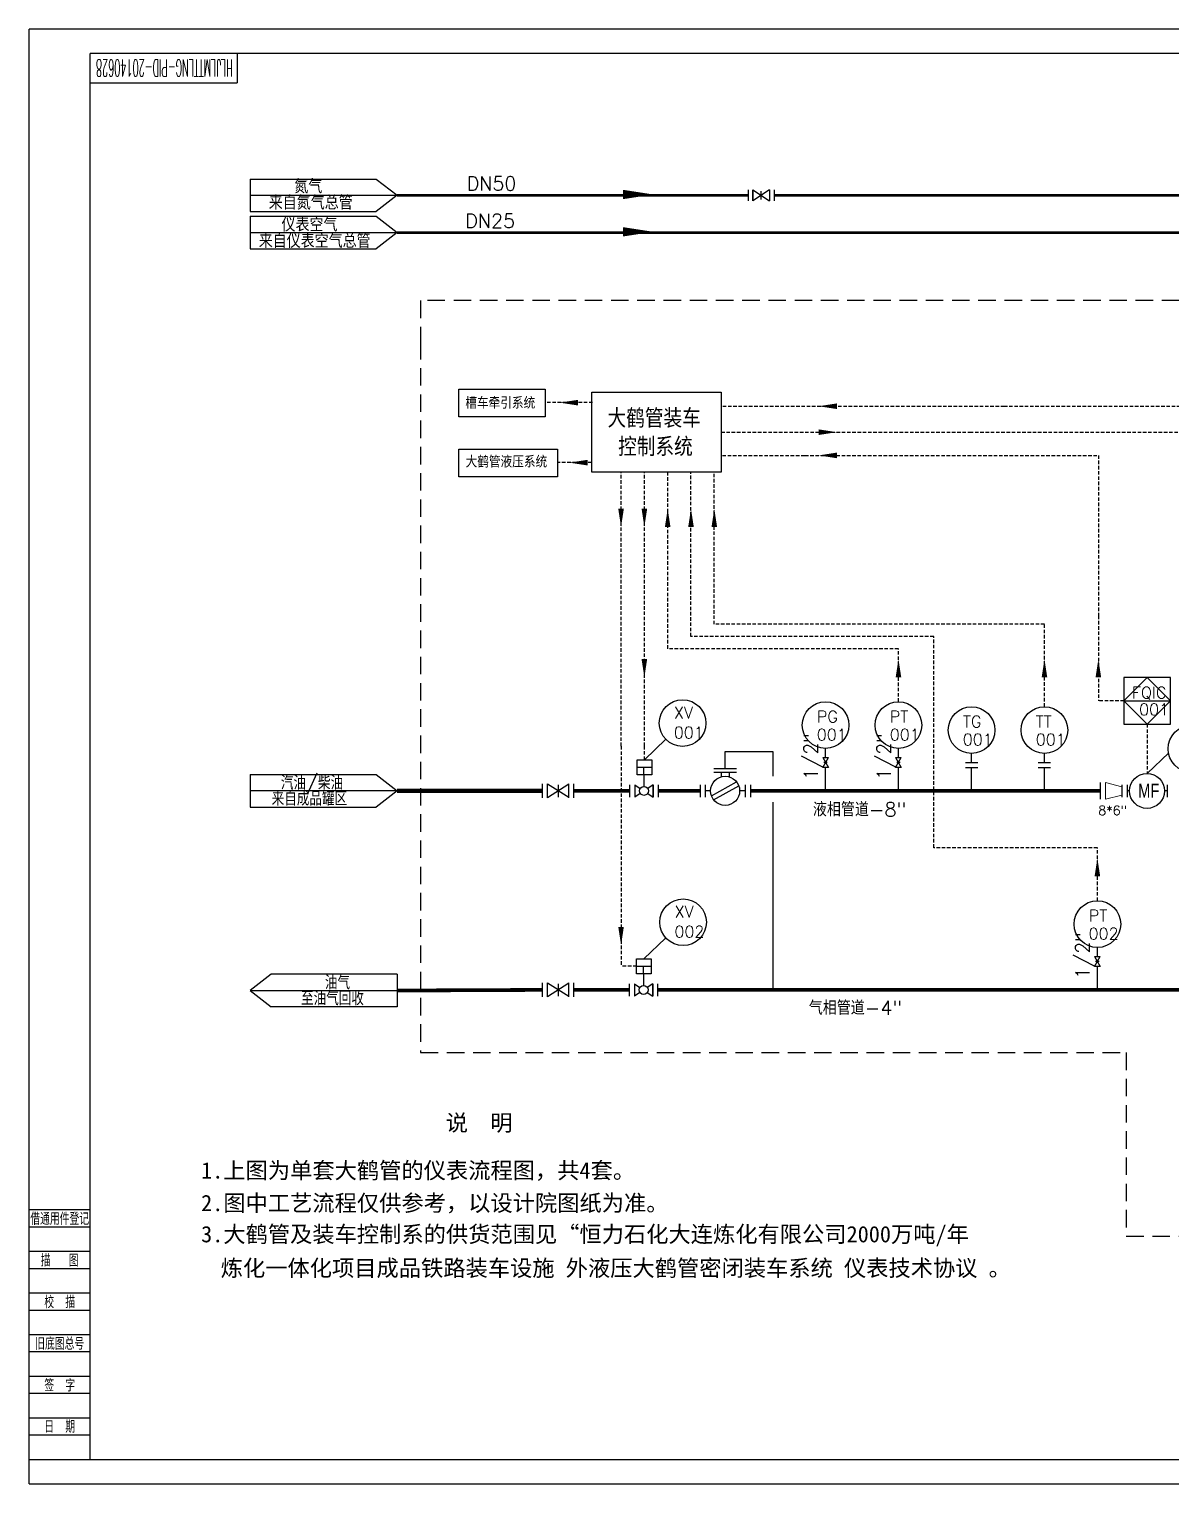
# Model space of a CAD drawing. Extents: x 4224 to 4665, y -2442 to -2130.
# Drawn here: x 4223.7 to 4468.6, y -2442 to -2130.1 of the extents above; entities that cross this region are included whole.
import ezdxf
from ezdxf.enums import TextEntityAlignment as Align

# ---------------------------------------------------------------- set-up
doc = ezdxf.new("R2010")
doc.units = 0
doc.header["$LTSCALE"] = 15
doc.linetypes.add('HIDDEN', pattern=[0.375, 0.25, -0.125])
doc.layers.get('0').update_dxf_attribs({"linetype": 'CONTINUOUS', "lineweight": 30})
for name, color, linetype in [('1', 4, 'CONTINUOUS'), ('2细线层', 3, 'CONTINUOUS'), ('6文字层', 3, 'CONTINUOUS'), ('A-_BLDG----E-_N', 4, 'CONTINUOUS'), ('CC', 3, 'CONTINUOUS'), ('gd', 7, 'CONTINUOUS'), ('图框层', 7, 'CONTINUOUS')]:
    doc.layers.add(name, color=color, linetype=linetype)
doc.styles.add('ARIAL', font='arial.ttf', dxfattribs={"width": 0.75, "height": 3})
doc.styles.add('HZZT', font='txt_l.shx', dxfattribs={"bigfont": 'hztxt.shx'})
doc.styles.add('iso cp3', font='txt_l.shx', dxfattribs={"bigfont": 'hztxt.shx'})
doc.styles.add('PC_TEXTSTYLE', font='romans.shx', dxfattribs={"width": 0.8, "bigfont": 'hzfs.shx'})
doc.styles.get("Standard").update_dxf_attribs({"font": 'romans.shx', "bigfont": 'hzfs.shx'})
doc.styles.add('宋体', font='', dxfattribs={"height": 3.5})
doc.styles.get('宋体').set_extended_font_data('SimSun')

# ---------------------------------------------------------------- blocks, each defined once
blk = doc.blocks.new('MASS FLOW METER')
at = {"layer": 'A-_BLDG----E-_N'}
blk.add_circle((0, 0), 3.75, dxfattribs=at)
at = {"insert": (-1.91, 1.55), "char_height": 3, "width": 5.0477, "attachment_point": 1, "style": 'ARIAL'}
blk.add_mtext('MF', dxfattribs=at)
blk = doc.blocks.new('PC_FJL_BLOCK')
at = {"layer": '2细线层'}
for p, q in [((-25, 102), (0, 102)), ((-25, 95), (0, 95)), ((-25, 85), (0, 85)), ((-25, 78), (0, 78)), ((-25, 68), (0, 68)), ((-25, 61), (0, 61)), ((-25, 51), (0, 51)), ((-25, 44), (0, 44)), ((-25, 34), (0, 34)), ((-25, 27), (0, 27)), ((-25, 17), (0, 17)), ((-25, 10), (0, 10)), ((-25, 0), (0, 0))]:
    blk.add_line(p, q, dxfattribs=at)
at = {"layer": '6文字层', "color": 3, "style": 'PC_TEXTSTYLE'}
for s, width, p in [('借通用件登记', 0.667, (-12.5, 98.5)), ('描   图', 0.6667, (-12.5, 81.5)), ('校  描', 0.667, (-12.5, 64.5)), ('旧底图总号', 0.667, (-12.5, 47.5)), ('签  字', 0.667, (-12.5, 30.5)), ('日  期', 0.667, (-12.49, 13.6))]:
    blk.add_text(s, height=5, dxfattribs=dict(at, width=width)).set_placement(p, align=Align.MIDDLE)
at = {"layer": '6文字层', "style": 'PC_TEXTSTYLE'}
for tag, width, p, p2 in [('借通用件登记', 0.671328, (-23.44, 86.36), (-1.25, 86.36)), ('描图', 2.120922, (-23.44, 69.36), (-1.25, 69.36)), ('校图', 2.149976, (-23.75, 52.06), (-1.25, 52.06)), ('旧底图总号', 0.761452, (-22.84, 35.67), (-1.86, 35.67)), ('签字', 2.026939, (-23.14, 18.37), (-1.56, 18.37)), ('日期', 1.89999, (-22.84, 1.37), (-2.17, 1.37))]:
    blk.add_attdef(tag, text='', height=5, dxfattribs=dict(at, width=width)).set_placement(p, p2, align=Align.FIT)
blk = doc.blocks.new('PC_TYDH_BLOCK')
at = {"layer": '2细线层', "linetype": 'Continuous'}
for p in [(60, 0), (0, -12)]:
    blk.add_line(p, (60, -12), dxfattribs=at)
at = {"layer": '6文字层', "style": 'PC_TEXTSTYLE', "width": 1.815486}
blk.add_attdef('图样代号', text='', height=7, rotation=180, dxfattribs=at).set_placement((58.24, -2.4), (2.35, -2.4), align=Align.FIT)

msp = doc.modelspace()

# ---------------------------------------------------------------- linework, layer by layer
for p, q in [((4271.12, -2162.25), (4298.12, -2162.25)), ((4298.12, -2162.25), (4302.6, -2165.75)), ((4378.88, -2164.55), (4382.48, -2166.95)), ((4378.88, -2166.95), (4378.88, -2164.55)), ((4382.48, -2164.55), (4378.88, -2166.95)), ((4380.68, -2166.66), (4380.68, -2164.84)), ((4271.12, -2170.25), (4298.12, -2170.25)), ((4298.12, -2170.25), (4302.6, -2173.75)), ((4271.12, -2289.91), (4271.12, -2296.91)), ((4353.58, -2292.09), (4354.77, -2292.88)), ((4357.54, -2292.09), (4356.36, -2292.88)), ((4357.54, -2294.73), (4357.54, -2292.09)), ((4302.6, -2293.41), (4271.12, -2293.41)), ((4354.77, -2293.94), (4353.58, -2294.73)), ((4356.36, -2293.94), (4357.54, -2294.73)), ((4463.44, -2293.41), (4463.44, -2293.41)), ((4302.6, -2332.71), (4302.6, -2339.71)), ((4353.49, -2334.75), (4354.67, -2335.54)), ((4357.45, -2334.75), (4356.26, -2335.54)), ((4357.45, -2337.39), (4357.45, -2334.75)), ((4271.12, -2336.21), (4302.6, -2336.21)), ((4354.67, -2336.6), (4353.49, -2337.39)), ((4356.26, -2336.6), (4357.45, -2337.39))]:
    msp.add_line(p, q)
at = {"color": 1, "linetype": 'HIDDEN'}
for p, q in [((4566, -2188.31), (4307.66, -2188.31)), ((4307.66, -2188.31), (4307.66, -2197.17)), ((4307.66, -2197.17), (4307.66, -2349.5)), ((4307.66, -2349.5), (4458.98, -2349.5)), ((4458.98, -2349.5), (4458.98, -2388.83)), ((4458.98, -2388.83), (4566, -2388.83))]:
    msp.add_line(p, q, dxfattribs=at)
at = {"ltscale": 10}
for p, q in [((4354.07, -2288.31), (4357.21, -2288.31)), ((4355.56, -2289.98), (4355.56, -2288.31)), ((4353.98, -2330.97), (4357.12, -2330.97)), ((4355.47, -2332.64), (4355.47, -2330.97))]:
    msp.add_line(p, q, dxfattribs=at)
for points in [[(4315.86, -2207.31), (4334.33, -2207.31), (4334.33, -2213.25), (4315.86, -2213.25)], [(4344.34, -2207.93), (4372.11, -2207.93), (4372.11, -2225.11), (4344.34, -2225.11)], [(4315.86, -2220.17), (4337, -2220.17), (4337, -2226.11), (4315.86, -2226.11)]]:
    msp.add_lwpolyline(points, close=True)
for centre in [(4355.56, -2293.41), (4355.47, -2336.07)]:
    msp.add_circle(centre, 0.957)
at = {"layer": '1', "color": 0, "lineweight": 9}
msp.add_lwpolyline([(4454.5, -2291.6), (4458.05, -2292.52), (4458.05, -2294.3), (4454.5, -2295.22), (4454.5, -2291.6)], dxfattribs=at)
at = {"layer": '2细线层', "ltscale": 10}
for p, q in [((4223.69, -2441.97), (4223.69, -2130.12)), ((4665.22, -2130.12), (4223.69, -2130.12)), ((4223.69, -2441.97), (4665.22, -2441.97))]:
    msp.add_line(p, q, dxfattribs=at)
at = {"layer": 'A-_BLDG----E-_N'}
for p, q in [((4370.52, -2288.62), (4375.38, -2288.62)), ((4370.01, -2294.47), (4375.41, -2291.49)), ((4370.52, -2289.42), (4375.38, -2289.42)), ((4372.1, -2289.42), (4372.1, -2290.4)), ((4373.8, -2289.42), (4373.8, -2290.4)), ((4370.48, -2295.33), (4375.89, -2292.35))]:
    msp.add_line(p, q, dxfattribs=at)
msp.add_circle((4372.95, -2293.41), 3.12, dxfattribs=at)
at = {"layer": 'CC', "color": 7, "linetype": 'Continuous'}
for p, q in [((4354.07, -2286.76), (4357.21, -2286.76)), ((4354.07, -2289.98), (4354.07, -2286.76)), ((4357.21, -2286.76), (4357.21, -2289.98)), ((4357.21, -2289.98), (4354.07, -2289.98)), ((4356.29, -2289.98), (4354.63, -2289.98)), ((4356.58, -2289.98), (4354.91, -2289.98)), ((4355.56, -2289.98), (4355.56, -2292.45)), ((4353.98, -2329.42), (4357.12, -2329.42)), ((4353.98, -2332.64), (4353.98, -2329.42)), ((4357.12, -2329.42), (4357.12, -2332.64)), ((4357.12, -2332.64), (4353.98, -2332.64)), ((4356.2, -2332.64), (4354.53, -2332.64)), ((4356.48, -2332.64), (4354.82, -2332.64)), ((4355.47, -2332.64), (4355.47, -2335.11))]:
    msp.add_line(p, q, dxfattribs=at)
at = {"layer": 'gd'}
for p, q in [((4271.12, -2162.25), (4271.12, -2169.25)), ((4271.12, -2165.75), (4302.6, -2165.75)), ((4302.6, -2165.75), (4298.12, -2169.25)), ((4377.88, -2164.55), (4377.88, -2166.95)), ((4378.88, -2166.95), (4378.88, -2164.55)), ((4378.88, -2164.55), (4378.88, -2166.95)), ((4378.88, -2166.95), (4378.88, -2164.55)), ((4378.88, -2166.95), (4378.88, -2164.55)), ((4378.88, -2164.55), (4378.88, -2166.95)), ((4382.48, -2164.55), (4382.48, -2166.95)), ((4382.48, -2164.55), (4382.48, -2166.95)), ((4382.48, -2164.55), (4382.48, -2166.95)), ((4383.48, -2164.55), (4383.48, -2166.95)), ((4271.12, -2169.25), (4298.12, -2169.25)), ((4271.12, -2170.25), (4271.12, -2177.25)), ((4271.12, -2173.75), (4302.6, -2173.75)), ((4302.6, -2173.75), (4298.12, -2177.25)), ((4271.12, -2177.25), (4298.12, -2177.25)), ((4458.49, -2274.1), (4468.49, -2274.1)), ((4271.12, -2289.91), (4298.12, -2289.91)), ((4298.12, -2289.91), (4302.6, -2293.41)), ((4352.48, -2292.09), (4352.48, -2294.73)), ((4353.58, -2292.09), (4353.58, -2294.73)), ((4353.58, -2292.09), (4353.58, -2294.73)), ((4353.58, -2292.09), (4353.58, -2294.73)), ((4357.54, -2294.73), (4357.54, -2292.09)), ((4357.54, -2292.09), (4357.54, -2294.73)), ((4357.54, -2294.73), (4357.54, -2292.09)), ((4357.54, -2294.73), (4357.54, -2292.09)), ((4357.54, -2292.09), (4357.54, -2294.73)), ((4358.64, -2294.73), (4358.64, -2292.09)), ((4367.6, -2292.09), (4367.6, -2294.73)), ((4368.7, -2292.09), (4368.7, -2294.73)), ((4377.29, -2292.09), (4377.29, -2294.73)), ((4378.39, -2292.09), (4378.39, -2294.73)), ((4453.4, -2291.6), (4453.4, -2295.22)), ((4458.05, -2292.09), (4458.05, -2294.73)), ((4458.05, -2292.09), (4458.05, -2294.73)), ((4458.05, -2292.09), (4458.05, -2294.73)), ((4459.15, -2292.09), (4459.15, -2294.73)), ((4467.73, -2292.09), (4467.73, -2294.73)), ((4302.6, -2293.41), (4298.12, -2296.91)), ((4271.12, -2296.91), (4298.12, -2296.91)), ((4275.6, -2332.71), (4271.12, -2336.21)), ((4302.6, -2332.71), (4275.6, -2332.71)), ((4352.39, -2334.75), (4352.39, -2337.39)), ((4353.49, -2334.75), (4353.49, -2337.39)), ((4353.49, -2334.75), (4353.49, -2337.39)), ((4353.49, -2334.75), (4353.49, -2337.39)), ((4357.45, -2337.39), (4357.45, -2334.75)), ((4357.45, -2334.75), (4357.45, -2337.39)), ((4357.45, -2337.39), (4357.45, -2334.75)), ((4357.45, -2337.39), (4357.45, -2334.75)), ((4357.45, -2334.75), (4357.45, -2337.39)), ((4358.55, -2337.39), (4358.55, -2334.75)), ((4271.12, -2336.21), (4275.6, -2339.71)), ((4302.6, -2339.71), (4275.6, -2339.71))]:
    msp.add_line(p, q, dxfattribs=at)
at = {"layer": 'gd', "color": 4, "linetype": 'HIDDEN', "ltscale": 0.2}
for p, q in [((4344.53, -2210.19), (4334.33, -2210.19)), ((4372.45, -2210.96), (4432.73, -2210.96)), ((4432.73, -2210.96), (4527.61, -2210.96)), ((4372.11, -2216.52), (4425.43, -2216.52)), ((4425.43, -2216.52), (4484.96, -2216.52)), ((4344.34, -2223.05), (4337.25, -2223.05)), ((4372.38, -2221.5), (4390.08, -2221.5)), ((4390.08, -2221.5), (4453, -2221.5)), ((4453, -2221.5), (4453, -2255.86)), ((4350.64, -2283.82), (4350.64, -2225.11)), ((4355.64, -2283.82), (4355.64, -2225.11)), ((4360.64, -2262.93), (4360.64, -2225.11)), ((4365.64, -2260.31), (4365.64, -2225.11)), ((4370.64, -2257.68), (4370.64, -2225.11)), ((4441.44, -2257.68), (4370.64, -2257.68)), ((4441.44, -2275.37), (4441.44, -2257.68)), ((4453, -2255.86), (4453, -2274.1)), ((4417.69, -2260.31), (4365.64, -2260.31)), ((4417.69, -2305.59), (4417.69, -2260.31)), ((4410.13, -2262.93), (4360.64, -2262.93)), ((4410.13, -2274.32), (4410.13, -2262.93)), ((4458.49, -2274.1), (4453, -2274.1)), ((4463.49, -2279.1), (4463.49, -2289.66)), ((4350.64, -2283.82), (4350.64, -2330.97)), ((4355.64, -2286.76), (4355.64, -2283.82)), ((4452.79, -2305.59), (4417.69, -2305.59)), ((4452.79, -2316.98), (4452.79, -2305.59)), ((4353.98, -2330.97), (4350.64, -2330.97))]:
    msp.add_line(p, q, dxfattribs=at)
at = {"layer": 'gd', "color": 7, "linetype": 'Continuous'}
for p, q in [((4458.49, -2274.1), (4463.49, -2269.1)), ((4463.49, -2269.1), (4468.49, -2274.1)), ((4463.49, -2279.1), (4458.49, -2274.1)), ((4468.49, -2274.1), (4463.49, -2279.1))]:
    msp.add_line(p, q, dxfattribs=at)
at = {"layer": 'gd', "linetype": 'Continuous', "ltscale": 6}
for p, q in [((4360.23, -2282.34), (4355.64, -2286.76)), ((4468.08, -2285.25), (4463.49, -2289.66)), ((4360.14, -2325), (4355.55, -2329.42))]:
    msp.add_line(p, q, dxfattribs=at)
at = {"layer": 'gd', "color": 4, "linetype": 'Continuous'}
for p, q in [((4372.95, -2288.62), (4372.95, -2284.96)), ((4372.95, -2284.96), (4383.2, -2284.96)), ((4383.2, -2284.96), (4383.2, -2290.25)), ((4369.82, -2293.41), (4368.7, -2293.41)), ((4377.29, -2293.41), (4376.07, -2293.41)), ((4459.69, -2293.41), (4459.15, -2293.41)), ((4467.73, -2293.41), (4467.19, -2293.41)), ((4383.2, -2295.84), (4383.2, -2336.07))]:
    msp.add_line(p, q, dxfattribs=at)
at = {"layer": 'gd', "color": 2}
for p, q in [((4394.49, -2286.26), (4394.49, -2284.32)), ((4410.13, -2286.26), (4410.13, -2284.32)), ((4425.8, -2287.31), (4425.8, -2285.37)), ((4441.44, -2287.31), (4441.44, -2285.37)), ((4393.88, -2286.26), (4395.1, -2286.26)), ((4393.88, -2288.41), (4395.1, -2286.26)), ((4393.88, -2286.26), (4395.11, -2288.41)), ((4395.11, -2288.41), (4393.88, -2288.41)), ((4394.86, -2287.34), (4394.13, -2287.34)), ((4394.5, -2293.41), (4394.5, -2288.41)), ((4395.06, -2288.41), (4395.06, -2288.41)), ((4409.52, -2286.26), (4410.74, -2286.26)), ((4409.52, -2288.41), (4410.74, -2286.26)), ((4409.52, -2286.26), (4410.74, -2288.41)), ((4410.74, -2288.41), (4409.52, -2288.41)), ((4410.5, -2287.34), (4409.76, -2287.34)), ((4410.13, -2293.41), (4410.13, -2288.41)), ((4410.69, -2288.41), (4410.69, -2288.41)), ((4424.49, -2287.31), (4427.13, -2287.31)), ((4424.49, -2288.41), (4427.13, -2288.41)), ((4425.81, -2293.41), (4425.81, -2288.41)), ((4440.12, -2287.31), (4442.76, -2287.31)), ((4440.12, -2288.41), (4442.76, -2288.41)), ((4441.44, -2293.41), (4441.44, -2288.41)), ((4452.18, -2328.92), (4453.4, -2328.92)), ((4452.18, -2331.07), (4453.4, -2328.92)), ((4452.18, -2328.92), (4453.4, -2331.07)), ((4452.79, -2328.92), (4452.79, -2326.98)), ((4453.4, -2331.07), (4452.18, -2331.07)), ((4453.16, -2330), (4452.42, -2330)), ((4452.79, -2336.07), (4452.79, -2331.07)), ((4453.35, -2331.07), (4453.35, -2331.07))]:
    msp.add_line(p, q, dxfattribs=at)
at = {"layer": 'gd', "color": 3}
for p, q in [((4333.79, -2294.89), (4333.79, -2291.93)), ((4339.43, -2291.94), (4334.87, -2294.93)), ((4339.43, -2294.86), (4334.87, -2291.94)), ((4334.89, -2294.89), (4334.89, -2291.93)), ((4339.44, -2294.89), (4339.44, -2291.93)), ((4340.54, -2294.89), (4340.54, -2291.93)), ((4337.15, -2292.14), (4337.15, -2294.73)), ((4333.79, -2337.55), (4333.79, -2334.59)), ((4339.43, -2334.6), (4334.87, -2337.59)), ((4339.43, -2337.52), (4334.87, -2334.6)), ((4334.89, -2337.55), (4334.89, -2334.59)), ((4337.15, -2334.8), (4337.15, -2337.39)), ((4339.44, -2337.55), (4339.44, -2334.59)), ((4340.54, -2337.55), (4340.54, -2334.59))]:
    msp.add_line(p, q, dxfattribs=at)
at = {"layer": 'gd', "color": 2, "linetype": 'Continuous', "const_width": 0.6}
for points in [[(4377.88, -2165.75), (4302.6, -2165.75)], [(4612.36, -2165.75), (4383.48, -2165.75)], [(4383.48, -2173.75), (4302.6, -2173.75)], [(4607.76, -2173.75), (4383.48, -2173.75)]]:
    msp.add_lwpolyline(points, dxfattribs=at)
at = {"layer": 'gd'}
for points in [[(4351.06, -2165.57, 2, 0, 0), (4357.57, -2165.57, 0, 0, 0)], [(4351.06, -2173.57, 2, 0, 0), (4357.57, -2173.57, 0, 0, 0)], [(4341.39, -2210.19, 1.2, 0, 0), (4337.48, -2210.19, 0, 0, 0)], [(4396.92, -2210.96, 1.2, 0, 0), (4393.01, -2210.96, 0, 0, 0)], [(4393.01, -2216.52, 1.2, 0, 0), (4396.92, -2216.52, 0, 0, 0)], [(4343.46, -2223.05, 1.2, 0, 0), (4339.56, -2223.05, 0, 0, 0)], [(4396.92, -2221.5, 1.2, 0, 0), (4393.01, -2221.5, 0, 0, 0)], [(4350.64, -2232.94, 1.2, 0, 0), (4350.64, -2236.85, 0, 0, 0)], [(4355.64, -2232.94, 1.2, 0, 0), (4355.64, -2236.85, 0, 0, 0)], [(4360.64, -2236.85, 1.2, 0, 0), (4360.64, -2232.94, 0, 0, 0)], [(4365.64, -2236.85, 1.2, 0, 0), (4365.64, -2232.94, 0, 0, 0)], [(4370.64, -2236.85, 1.2, 0, 0), (4370.64, -2232.94, 0, 0, 0)], [(4355.64, -2265.17, 1.2, 0, 0), (4355.64, -2269.08, 0, 0, 0)], [(4410.13, -2269.08, 1.2, 0, 0), (4410.13, -2265.17, 0, 0, 0)], [(4441.44, -2269.08, 1.2, 0, 0), (4441.44, -2265.17, 0, 0, 0)], [(4453, -2269.08, 1.2, 0, 0), (4453, -2265.17, 0, 0, 0)], [(4452.79, -2311.74, 1.2, 0, 0), (4452.79, -2307.83, 0, 0, 0)], [(4350.64, -2322.56, 1.2, 0, 0), (4350.64, -2326.47, 0, 0, 0)]]:
    msp.add_lwpolyline(points, format="xyseb", dxfattribs=at)
at = {"layer": 'gd', "linetype": 'Continuous'}
msp.add_lwpolyline([(4458.49, -2279.1), (4468.49, -2279.1), (4468.49, -2269.1), (4458.49, -2269.1)], close=True, dxfattribs=at)
at = {"layer": 'gd', "color": 4, "const_width": 0.9}
msp.add_lwpolyline([(4302.6, -2293.41), (4333.79, -2293.41)], dxfattribs=at)
at = {"layer": 'gd', "color": 4, "linetype": 'Continuous', "const_width": 0.8}
for points in [[(4352.48, -2293.41), (4340.54, -2293.41)], [(4367.6, -2293.41), (4358.64, -2293.41)], [(4453.4, -2293.41), (4378.39, -2293.41)], [(4333.79, -2336.07), (4302.6, -2336.21)], [(4352.39, -2336.07), (4340.54, -2336.07)], [(4495.2, -2336.07), (4358.55, -2336.07)]]:
    msp.add_lwpolyline(points, dxfattribs=at)
at = {"layer": 'gd'}
for centre in [(4363.84, -2278.87), (4394.49, -2279.32), (4410.13, -2279.32), (4425.8, -2280.37), (4441.44, -2280.37), (4472.94, -2284.38), (4363.95, -2321.56), (4452.79, -2321.98)]:
    msp.add_circle(centre, 5, dxfattribs=at)
at = {"layer": '图框层', "ltscale": 10}
for p, q in [((4236.82, -2436.72), (4236.82, -2135.37)), ((4659.97, -2135.37), (4236.82, -2135.37)), ((4236.82, -2436.72), (4659.97, -2436.72))]:
    msp.add_line(p, q, dxfattribs=at)

# ---------------------------------------------------------------- block references
at = {"layer": 'A-_BLDG----E-_N'}
msp.add_blockref('MASS FLOW METER', (4463.44, -2293.41), dxfattribs=at)
at = {"layer": '图框层'}
ref = msp.add_blockref('PC_TYDH_BLOCK', (4236.82, -2135.37), dxfattribs=dict(at, xscale=0.5249999999999999, yscale=0.5249999999999999, zscale=0.5249999999999999))
ref.add_attrib('图样代号', 'HLJLMTTLNG-PID-20140628', dxfattribs={"layer": '6文字层', "height": 3.675, "rotation": 180, "style": 'PC_TEXTSTYLE', "width": 0.375124}).set_placement((4267.39, -2136.63), (4238.05, -2136.63), align=Align.FIT)
at = {"layer": '图框层', "xscale": 0.5249999999999999, "yscale": 0.5249999999999999, "zscale": 0.5249999999999999}
msp.add_blockref('PC_FJL_BLOCK', (4236.82, -2436.72), dxfattribs=at)

# ---------------------------------------------------------------- texts
for s, height, style, p in [('大鹤管装车', 4, 'iso cp3', (4347.74, -2215.56)), ('控制系统', 4, 'iso cp3', (4350.02, -2221.67)), ('说  明', 3.5, '宋体', (4313.04, -2366.31)), ('1.上图为单套大鹤管的仪表流程图，共4套。', 3.5, '宋体', (4260.58, -2376.51)), ('2.图中工艺流程仅供参考，以设计院图纸为准。', 3.5, '宋体', (4260.58, -2383.5)), ('3.大鹤管及装车控制系的供货范围见“恒力石化大连炼化有限公司2000万吨/年', 3.5, '宋体', (4260.58, -2390.18)), ('炼化一体化项目成品铁路装车设施 外液压大鹤管密闭装车系统 仪表技术协议 。', 3.5, '宋体', (4264.78, -2397.44))]:
    msp.add_text(s, height=height, dxfattribs=dict(style=style)).set_placement(p)
at = {"linetype": 'HIDDEN', "style": 'HZZT', "width": 0.9}
for s, p in [('汽油/柴油', (4277.69, -2293.18)), ('来自成品罐区', (4275.7, -2296.57)), ('油气', (4287.12, -2335.98)), ('至油气回收', (4282, -2339.37))]:
    msp.add_text(s, height=3, dxfattribs=at).set_placement(p)
at = {"layer": 'gd'}
for s, p in [('氮气', (4280.57, -2165.32)), ('来自氮气总管', (4275.09, -2168.82)), ('仪表空气', (4277.83, -2173.52)), ('来自仪表空气总管', (4272.94, -2177.02))]:
    msp.add_text(s, height=3, dxfattribs=at).set_placement(p)
at = {"layer": 'gd', "style": 'HZZT'}
for s, p in [('DN50', (4317.52, -2164.73)), ('DN25', (4317.23, -2172.73)), ('液相管道-8"', (4391.79, -2298.89)), ('气相管道-4"', (4390.9, -2341.42))]:
    msp.add_text(s, height=3, dxfattribs=at).set_placement(p)
at = {"layer": 'gd', "linetype": 'Continuous', "ltscale": 6, "style": 'HZZT'}
for s, p in [('槽车牵引系统', (4317.24, -2211.5)), ('大鹤管液压系统', (4317.3, -2224.11)), ('FQIC', (4460.2, -2273.6)), ('XV', (4361.97, -2277.9)), ('PG', (4392.64, -2278.75)), ('PT', (4408.27, -2278.75)), ('001', (4461.75, -2277.21)), ('TG', (4423.94, -2279.8)), ('TT', (4439.58, -2279.8)), ('001', (4361.96, -2282.16)), ('001', (4392.61, -2282.61)), ('001', (4408.25, -2282.61)), ('001', (4423.92, -2283.66)), ('001', (4439.56, -2283.66)), ('XV', (4362.16, -2320.58)), ('PT', (4450.93, -2321.41)), ('002', (4362.07, -2324.84)), ('002', (4450.91, -2325.27))]:
    msp.add_text(s, height=2.5, dxfattribs=at).set_placement(p)
at = {"layer": 'gd', "style": 'HZZT'}
for p in [(4392.83, -2291.07), (4408.46, -2291.07), (4451.12, -2333.73)]:
    msp.add_text('1/2"', height=3, rotation=90, dxfattribs=at).set_placement(p)
at = {"layer": 'gd', "color": 2, "style": 'HZZT'}
msp.add_text('8*6"', height=2, dxfattribs=at).set_placement((4452.98, -2298.59))

doc.saveas('drawing.dxf')
